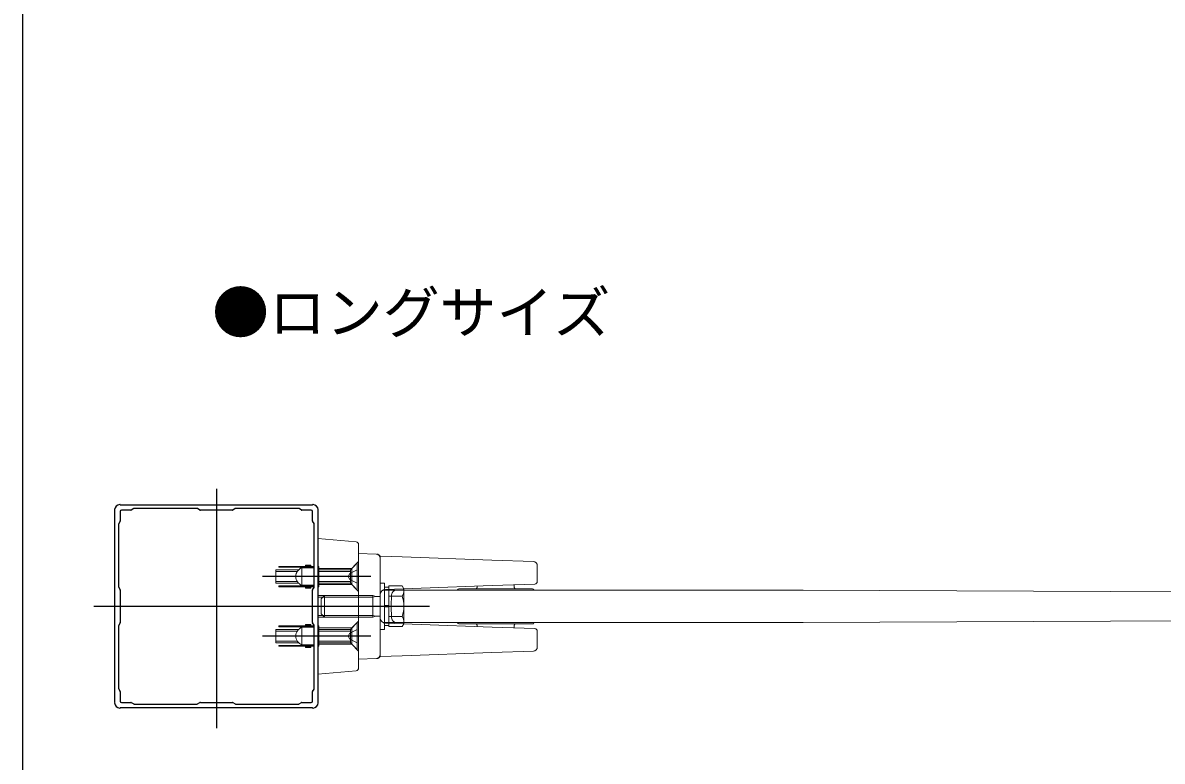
# Model space of a CAD drawing. Units: millimetres, scale not verified. Extents: x -693 to 693, y -1120 to 1122.
# Drawn here: x -693 to -272.3, y 273.6 to 546.3 of the extents above; entities that cross this region are included whole.
import ezdxf
from ezdxf.enums import TextEntityAlignment as Align

# ---------------------------------------------------------------- set-up
doc = ezdxf.new("R2010")
doc.units = ezdxf.units.MM
doc.header["$LTSCALE"] = 4
for name, color, linetype in [('0-1_USER1', 3, 'Continuous'), ('0-2_YKK_11', 7, 'Continuous'), ('0-3_YKK_12', 2, 'Continuous'), ('0-6_YKK_ZWAK', 7, 'Continuous')]:
    doc.layers.add(name, color=color, linetype=linetype)
doc.layers.add('0-4_YKK_13', color=4, linetype='Continuous', lineweight=18)
doc.styles.add('ＭＳ ゴシック', font='')
doc.styles.get('ＭＳ ゴシック').set_extended_font_data('MS Gothic')

msp = doc.modelspace()

# ---------------------------------------------------------------- linework, layer by layer
at = {"layer": '0-2_YKK_11'}
for p, q in [((-659.005, 295.33), (-659.005, 366.33)), ((-657.005, 368.33), (-586.005, 368.33)), ((-653.085, 366.33), (-656.505, 366.33)), ((-652.035, 366.89), (-652.935, 366.37)), ((-628.625, 366.93), (-651.885, 366.93)), ((-627.575, 366.37), (-628.475, 366.89)), ((-615.585, 366.33), (-627.425, 366.33)), ((-614.535, 366.89), (-615.435, 366.37)), ((-591.125, 366.93), (-614.385, 366.93)), ((-590.075, 366.37), (-590.975, 366.89)), ((-586.505, 366.33), (-589.925, 366.33)), ((-584.005, 366.33), (-584.005, 295.33)), ((-657.045, 362.261), (-657.565, 361.361)), ((-657.005, 365.83), (-657.005, 362.411)), ((-586.005, 362.411), (-586.005, 365.83)), ((-585.445, 361.361), (-585.965, 362.261)), ((-657.605, 361.211), (-657.605, 337.95)), ((-585.405, 337.95), (-585.405, 361.211)), ((-657.565, 337.8), (-657.045, 336.9)), ((-657.005, 336.75), (-657.005, 324.911)), ((-586.005, 324.911), (-586.005, 336.75)), ((-585.965, 336.9), (-585.445, 337.8)), ((-657.045, 324.761), (-657.565, 323.861)), ((-585.445, 323.861), (-585.965, 324.761)), ((-657.605, 323.711), (-657.605, 300.45)), ((-585.405, 300.45), (-585.405, 323.711)), ((-657.565, 300.3), (-657.045, 299.4)), ((-657.005, 299.25), (-657.005, 295.83)), ((-586.005, 295.83), (-586.005, 299.25)), ((-585.965, 299.4), (-585.445, 300.3)), ((-656.505, 295.33), (-653.085, 295.33)), ((-652.935, 295.29), (-652.035, 294.77)), ((-651.885, 294.73), (-628.625, 294.73)), ((-628.475, 294.77), (-627.575, 295.29)), ((-627.425, 295.33), (-615.585, 295.33)), ((-615.435, 295.29), (-614.535, 294.77)), ((-614.385, 294.73), (-591.125, 294.73)), ((-590.975, 294.77), (-590.075, 295.29)), ((-589.925, 295.33), (-586.505, 295.33)), ((-586.005, 293.33), (-657.005, 293.33))]:
    msp.add_line(p, q, dxfattribs=at)
for centre, radius, start, end in [((-657.005, 366.33), 2.1, 95.0925, 174.9073), ((-658.897, 366.499), 0.2, 174.90729, 237.49054), ((-657.174, 368.223), 0.2, 32.51441, 95.09247), ((-656.505, 365.83), 0.5, 90, 180), ((-653.085, 366.63), 0.3, 270, 300.00002), ((-651.885, 366.63), 0.3, 90.00057, 120.00059), ((-628.625, 366.63), 0.3, 60.00002, 90), ((-627.425, 366.63), 0.3, 240.00015, 270.00012), ((-615.585, 366.63), 0.3, 270, 300.00002), ((-614.385, 366.63), 0.3, 90.00057, 120.00059), ((-591.125, 366.63), 0.3, 60.00002, 90), ((-589.925, 366.63), 0.3, 240.00015, 270.00012), ((-586.505, 365.83), 0.5, 0, 90), ((-585.836, 368.223), 0.2, 84.9124, 147.48004), ((-586.005, 366.33), 2.1, 5.0913, 84.90814), ((-584.113, 366.499), 0.2, 302.52392, 5.09157), ((-657.305, 362.411), 0.3, 330.00015, 0.00012), ((-585.705, 362.411), 0.3, 180, 210), ((-657.305, 361.211), 0.3, 150.00002, 180.00001), ((-585.705, 361.211), 0.3, 359.99988, 29.99986), ((-657.305, 337.95), 0.3, 180.00058, 210.00059), ((-657.305, 336.75), 0.3, 0, 30.00002), ((-585.705, 336.75), 0.3, 150.00014, 180.00014), ((-585.705, 337.95), 0.3, 329.99999, 0.00001), ((-657.305, 324.911), 0.3, 330.00015, 0.00012), ((-585.705, 324.911), 0.3, 180, 210), ((-657.305, 323.711), 0.3, 150.00002, 180.00001), ((-585.705, 323.711), 0.3, 359.99988, 29.99986), ((-657.305, 300.45), 0.3, 180.00058, 210.00059), ((-657.305, 299.25), 0.3, 360, 30.00002), ((-585.705, 299.25), 0.3, 150.00014, 180.00014), ((-585.705, 300.45), 0.3, 329.99999, 0.00001), ((-658.898, 295.161), 0.2, 122.50891, 185.0928), ((-657.005, 295.33), 2.1, 185.09279, 264.90669), ((-656.505, 295.83), 0.5, 180, 270), ((-653.085, 295.03), 0.3, 60.00014, 90.00014), ((-651.885, 295.03), 0.3, 240, 270), ((-628.625, 295.03), 0.3, 269.99986, 299.99986), ((-627.425, 295.03), 0.3, 90, 120), ((-615.585, 295.03), 0.3, 60.00014, 90.00014), ((-614.385, 295.03), 0.3, 240, 270), ((-591.125, 295.03), 0.3, 269.99986, 299.99986), ((-589.925, 295.03), 0.3, 90, 120), ((-586.505, 295.83), 0.5, 270, 0), ((-586.005, 295.33), 2.1, 275.09341, 354.90802), ((-584.113, 295.161), 0.2, 354.90799, 57.47605), ((-657.174, 293.438), 0.2, 264.90659, 327.50084), ((-585.836, 293.438), 0.2, 212.49944, 275.09342)]:
    msp.add_arc(centre, radius, start, end, dxfattribs=at)
at = {"layer": '0-3_YKK_12'}
for p, q in [((-621.505, 374.17), (-621.505, 285.887)), ((-564.505, 341.83), (-604.505, 341.83)), ((-666.814, 330.83), (-570.169, 330.83)), ((-592.26, 330.83), (-542.85, 330.83)), ((-564.505, 319.83), (-604.505, 319.83))]:
    msp.add_line(p, q, dxfattribs=at)
at = {"layer": '0-4_YKK_13'}
for p, q in [((-584.005, 305.83), (-584.005, 355.83)), ((-584.005, 355.83), (-569.918, 354.598)), ((-569.005, 353.601), (-569.005, 308.059)), ((-569.005, 350.33), (-562.453, 350.101)), ((-569.005, 350.33), (-569.005, 311.33)), ((-561.005, 349.33), (-552.95, 349.049)), ((-561.005, 348.602), (-561.005, 349.284)), ((-598.405, 345.58), (-598.405, 345.28)), ((-585.405, 345.58), (-598.405, 345.58)), ((-585.405, 345.28), (-598.405, 345.28)), ((-597.505, 345.58), (-597.505, 345.28)), ((-588.655, 346.08), (-586.655, 346.08)), ((-588.655, 346.08), (-588.655, 345.78)), ((-588.655, 345.78), (-586.655, 345.78)), ((-588.405, 345.78), (-588.405, 345.58)), ((-588.405, 345.28), (-588.405, 345.08)), ((-587.655, 345.08), (-587.655, 345.28)), ((-586.905, 345.78), (-586.905, 345.58)), ((-586.655, 346.08), (-586.655, 345.78)), ((-586.605, 345.08), (-585.405, 345.08)), ((-585.405, 345.08), (-585.405, 338.58)), ((-583.705, 345.58), (-584.007, 345.58)), ((-584.005, 338.38), (-584.005, 345.28)), ((-584.005, 345.08), (-583.705, 345.08)), ((-583.705, 345.58), (-583.705, 338.08)), ((-569.005, 347.33), (-571.505, 344.83)), ((-569.505, 346.83), (-569.505, 336.83)), ((-561.005, 348.602), (-561.005, 345.104)), ((-561.005, 345.104), (-561.005, 316.556)), ((-552.95, 349.049), (-519.74, 347.889)), ((-519.74, 347.889), (-504.453, 347.355)), ((-503.005, 345.856), (-503.005, 340.021)), ((-599.505, 343.673), (-591.671, 343.673)), ((-571.505, 344.83), (-584.005, 344.83)), ((-584.005, 344.33), (-572.005, 344.33)), ((-584.005, 343.673), (-572.005, 343.673)), ((-571.505, 344.83), (-571.505, 338.83)), ((-599.505, 339.987), (-591.671, 339.987)), ((-591.131, 339.33), (-599.505, 339.33)), ((-598.405, 338.38), (-598.405, 338.08)), ((-585.405, 338.38), (-598.405, 338.38)), ((-585.405, 338.08), (-598.405, 338.08)), ((-597.505, 338.38), (-597.505, 338.08)), ((-586.605, 338.58), (-589.905, 338.58)), ((-588.655, 337.88), (-586.655, 337.88)), ((-588.655, 337.58), (-588.655, 337.88)), ((-588.655, 337.58), (-586.655, 337.58)), ((-588.405, 338.38), (-588.405, 338.58)), ((-588.405, 337.88), (-588.405, 338.08)), ((-587.655, 338.58), (-587.655, 338.38)), ((-586.905, 337.88), (-586.905, 338.08)), ((-586.655, 337.58), (-586.655, 337.88)), ((-585.405, 338.58), (-586.605, 338.58)), ((-583.705, 338.08), (-584.007, 338.08)), ((-584.005, 339.987), (-572.005, 339.987)), ((-572.005, 339.33), (-584.005, 339.33)), ((-571.505, 338.83), (-584.005, 338.83)), ((-584.005, 338.58), (-583.705, 338.58)), ((-569.505, 336.83), (-572.005, 339.33)), ((-569.005, 336.33), (-571.505, 338.83)), ((-541.234, 336.83), (-560.006, 336.83)), ((-559.405, 337.88), (-557.805, 337.88)), ((-545.891, 337.558), (-559.075, 337.098)), ((-557.805, 338.336), (-552.886, 338.336)), ((-557.805, 338.336), (-557.805, 323.325)), ((-552.305, 337.33), (-552.886, 338.336)), ((-552.305, 337.33), (-552.305, 324.33)), ((-519.671, 338.474), (-545.891, 337.558)), ((-534.522, 336.83), (-541.234, 336.83)), ((-502.607, 336.83), (-534.522, 336.83)), ((-532.458, 336.917), (-532.473, 336.83)), ((-504.804, 337.33), (-531.965, 337.33)), ((-525.268, 337.813), (-525.252, 338.279)), ((-503.97, 339.022), (-519.671, 338.474)), ((-511.502, 337.813), (-511.535, 338.758)), ((-504.312, 336.917), (-504.297, 336.83)), ((-487.51, 336.83), (-502.607, 336.83)), ((-404.885, 336.83), (-487.51, 336.83)), ((87.501, 334.682), (-404.885, 336.83)), ((-584.005, 334.83), (-569.005, 334.83)), ((-584.005, 334.182), (-569.005, 334.182)), ((-582.805, 333.63), (-581.605, 334.83)), ((-582.805, 328.03), (-582.805, 333.63)), ((-582.253, 334.182), (-563.705, 334.182)), ((-581.605, 334.83), (-563.705, 334.83)), ((-581.605, 326.83), (-581.605, 334.83)), ((-563.705, 326.83), (-563.705, 334.83)), ((-563.705, 334.83), (-562.583, 334.506)), ((-562.583, 334.506), (-563.705, 334.182)), ((-561.005, 334.506), (-562.583, 334.506)), ((-557.805, 334.83), (-557.805, 326.83)), ((-557.805, 334.583), (-552.886, 334.583)), ((-556.806, 335.093), (-556.954, 330.83)), ((-569.005, 330.83), (-569.005, 330.925)), ((-557.805, 331.08), (-559.405, 331.08)), ((-557.805, 330.58), (-559.405, 330.58)), ((-556.806, 326.567), (-556.954, 330.83)), ((-588.655, 324.08), (-586.655, 324.08)), ((-588.655, 324.08), (-588.655, 323.78)), ((-586.655, 324.08), (-586.655, 323.78)), ((-584.005, 327.478), (-569.005, 327.478)), ((-569.005, 326.83), (-584.005, 326.83)), ((-582.805, 328.03), (-581.605, 326.83)), ((-582.253, 327.478), (-563.705, 327.478)), ((-563.705, 326.83), (-581.605, 326.83)), ((-569.005, 325.33), (-571.505, 322.83)), ((-569.505, 324.83), (-569.505, 314.83)), ((-562.583, 327.154), (-563.705, 327.478)), ((-562.583, 327.154), (-563.705, 326.83)), ((-561.005, 327.154), (-562.583, 327.154)), ((-560.006, 324.83), (-535.702, 324.83)), ((-559.075, 324.563), (-545.891, 324.102)), ((-557.805, 327.077), (-552.886, 327.077)), ((-552.305, 324.33), (-552.886, 323.325)), ((-545.891, 324.102), (-519.671, 323.187)), ((-535.698, 324.83), (-534.522, 324.83)), ((-534.522, 324.83), (-502.607, 324.83)), ((-532.035, 324.33), (-504.735, 324.33)), ((-504.203, 324.83), (-504.265, 324.659)), ((-502.607, 324.83), (-487.51, 324.83)), ((-487.51, 324.83), (-404.885, 324.83)), ((-404.885, 324.83), (87.501, 326.979)), ((-599.505, 321.673), (-591.671, 321.673)), ((-598.405, 323.58), (-598.405, 323.28)), ((-585.405, 323.58), (-598.405, 323.58)), ((-585.405, 323.28), (-598.405, 323.28)), ((-597.505, 323.58), (-597.505, 323.28)), ((-588.655, 323.78), (-586.655, 323.78)), ((-588.405, 323.78), (-588.405, 323.58)), ((-588.405, 323.28), (-588.405, 323.08)), ((-587.655, 323.08), (-587.655, 323.28)), ((-586.905, 323.78), (-586.905, 323.58)), ((-586.605, 323.08), (-585.405, 323.08)), ((-585.405, 323.08), (-585.405, 316.58)), ((-583.705, 323.58), (-584.007, 323.58)), ((-584.005, 316.38), (-584.005, 323.28)), ((-584.005, 323.08), (-583.705, 323.08)), ((-571.505, 322.83), (-584.005, 322.83)), ((-584.005, 322.33), (-572.005, 322.33)), ((-584.005, 321.673), (-572.005, 321.673)), ((-583.705, 323.58), (-583.705, 316.08)), ((-571.505, 322.83), (-571.505, 316.83)), ((-557.805, 323.78), (-559.405, 323.78)), ((-557.805, 323.325), (-552.886, 323.325)), ((-525.268, 323.848), (-525.252, 323.382)), ((-519.671, 323.187), (-503.97, 322.638)), ((-511.502, 323.848), (-511.535, 322.903)), ((-503.005, 321.639), (-503.005, 315.804)), ((-599.505, 317.987), (-591.671, 317.987)), ((-591.131, 317.33), (-599.505, 317.33)), ((-598.405, 316.38), (-598.405, 316.08)), ((-585.405, 316.38), (-598.405, 316.38)), ((-585.405, 316.08), (-598.405, 316.08)), ((-597.505, 316.38), (-597.505, 316.08)), ((-586.605, 316.58), (-589.905, 316.58)), ((-588.655, 315.88), (-586.655, 315.88)), ((-588.655, 315.58), (-588.655, 315.88)), ((-588.655, 315.58), (-586.655, 315.58)), ((-588.405, 316.38), (-588.405, 316.58)), ((-588.405, 315.88), (-588.405, 316.08)), ((-587.655, 316.58), (-587.655, 316.38)), ((-586.905, 315.88), (-586.905, 316.08)), ((-586.655, 315.58), (-586.655, 315.88)), ((-585.405, 316.58), (-586.605, 316.58)), ((-583.705, 316.08), (-584.007, 316.08)), ((-584.005, 317.987), (-572.005, 317.987)), ((-572.005, 317.33), (-584.005, 317.33)), ((-571.505, 316.83), (-584.005, 316.83)), ((-584.005, 316.58), (-583.705, 316.58)), ((-569.505, 314.83), (-572.005, 317.33)), ((-569.005, 314.33), (-571.505, 316.83)), ((-561.005, 316.556), (-561.005, 313.058)), ((-562.453, 311.559), (-569.005, 311.33)), ((-561.005, 312.352), (-561.005, 313.058)), ((-552.95, 312.611), (-561.005, 312.33)), ((-519.74, 313.771), (-552.95, 312.611)), ((-504.453, 314.305), (-519.74, 313.771)), ((-584.005, 305.83), (-569.918, 307.063))]:
    msp.add_line(p, q, dxfattribs=at)
for points in [[(-562.29, 350.096), (-562.164, 350.088), (-561.957, 350.051), (-561.757, 349.985), (-561.568, 349.892), (-561.394, 349.774), (-561.238, 349.632), (-561.104, 349.47), (-560.994, 349.291)], [(-589.905, 338.58), (-589.905, 345.08), (-586.605, 345.08)], [(-569.505, 346.83), (-572.005, 344.33), (-572.005, 339.33)], [(-599.505, 339.33), (-599.505, 344.33), (-591.131, 344.33)], [(-569.505, 344.33), (-572.273, 342.98), (-572.884, 341.83)], [(-569.505, 339.33), (-572.273, 340.68), (-572.884, 341.83)], [(-569.505, 324.83), (-572.005, 322.33), (-572.005, 317.33)], [(-599.505, 317.33), (-599.505, 322.33), (-591.131, 322.33)], [(-589.905, 316.58), (-589.905, 323.08), (-586.605, 323.08)], [(-569.505, 322.33), (-572.273, 320.98), (-572.884, 319.83)], [(-569.505, 317.33), (-572.273, 318.68), (-572.884, 319.83)], [(-560.998, 312.348), (-561.108, 312.174), (-561.242, 312.016), (-561.396, 311.879), (-561.568, 311.764), (-561.753, 311.674), (-561.949, 311.61), (-562.152, 311.574), (-562.267, 311.565)]]:
    msp.add_lwpolyline(points, dxfattribs=at)
msp.add_lwpolyline([(-561.005, 322.33), (-561.005, 339.33), (-559.405, 339.33), (-559.405, 322.33)], close=True, dxfattribs=at)
for centre, radius, start, end in [((-570.005, 353.601), 1, 0, 85), ((-562.505, 348.602), 1.5, 0, 88), ((-588.759, 341.83), 3.446, 109.4265, 250.5735), ((-504.505, 345.856), 1.5, 0, 88), ((-559.005, 335.099), 2, 92, 180), ((-555.007, 335.03), 1.8, 90, 178), ((-555.628, 336.459), 3.323, 325.61575, 34.38425), ((-531.965, 336.83), 0.5, 90, 170), ((-525.768, 337.83), 0.5, 270, 358), ((-511.002, 337.83), 0.5, 182, 270), ((-504.804, 336.83), 0.5, 10, 90), ((-504.005, 340.021), 1, 272, 0), ((-564.724, 330.83), 12.419, 342.41205, 17.58795), ((-559.005, 326.562), 2, 180, 268), ((-555.007, 326.63), 1.8, 182, 270), ((-555.628, 325.201), 3.323, 325.61575, 34.38425), ((-531.965, 324.83), 0.5, 190, 270), ((-525.768, 323.83), 0.5, 2, 90), ((-511.002, 323.83), 0.5, 90, 178), ((-504.735, 324.83), 0.5, 270, 340), ((-588.759, 319.83), 3.446, 109.4265, 250.5735), ((-504.005, 321.639), 1, 0, 88), ((-504.505, 315.804), 1.5, 272, 0), ((-562.505, 313.058), 1.5, 272, 0), ((-562.313, 313.065), 1.5, 272, 290.00447), ((-562.313, 313.065), 1.5, 323.81765, 330.67646), ((-570.005, 308.059), 1, 275, 0)]:
    msp.add_arc(centre, radius, start, end, dxfattribs=at)
at = {"layer": '0-6_YKK_ZWAK'}
msp.add_lwpolyline([(693, -1119.9), (-693, -1119.9), (-693, 1064.1)], dxfattribs=at)

# ---------------------------------------------------------------- texts
at = {"layer": '0-1_USER1', "style": 'ＭＳ ゴシック'}
msp.add_text('\u3000●ロングサイズ', height=15.4, dxfattribs=at).set_placement((-644.095, 427.006), align=Align.BOTTOM_LEFT)

doc.saveas('drawing.dxf')
